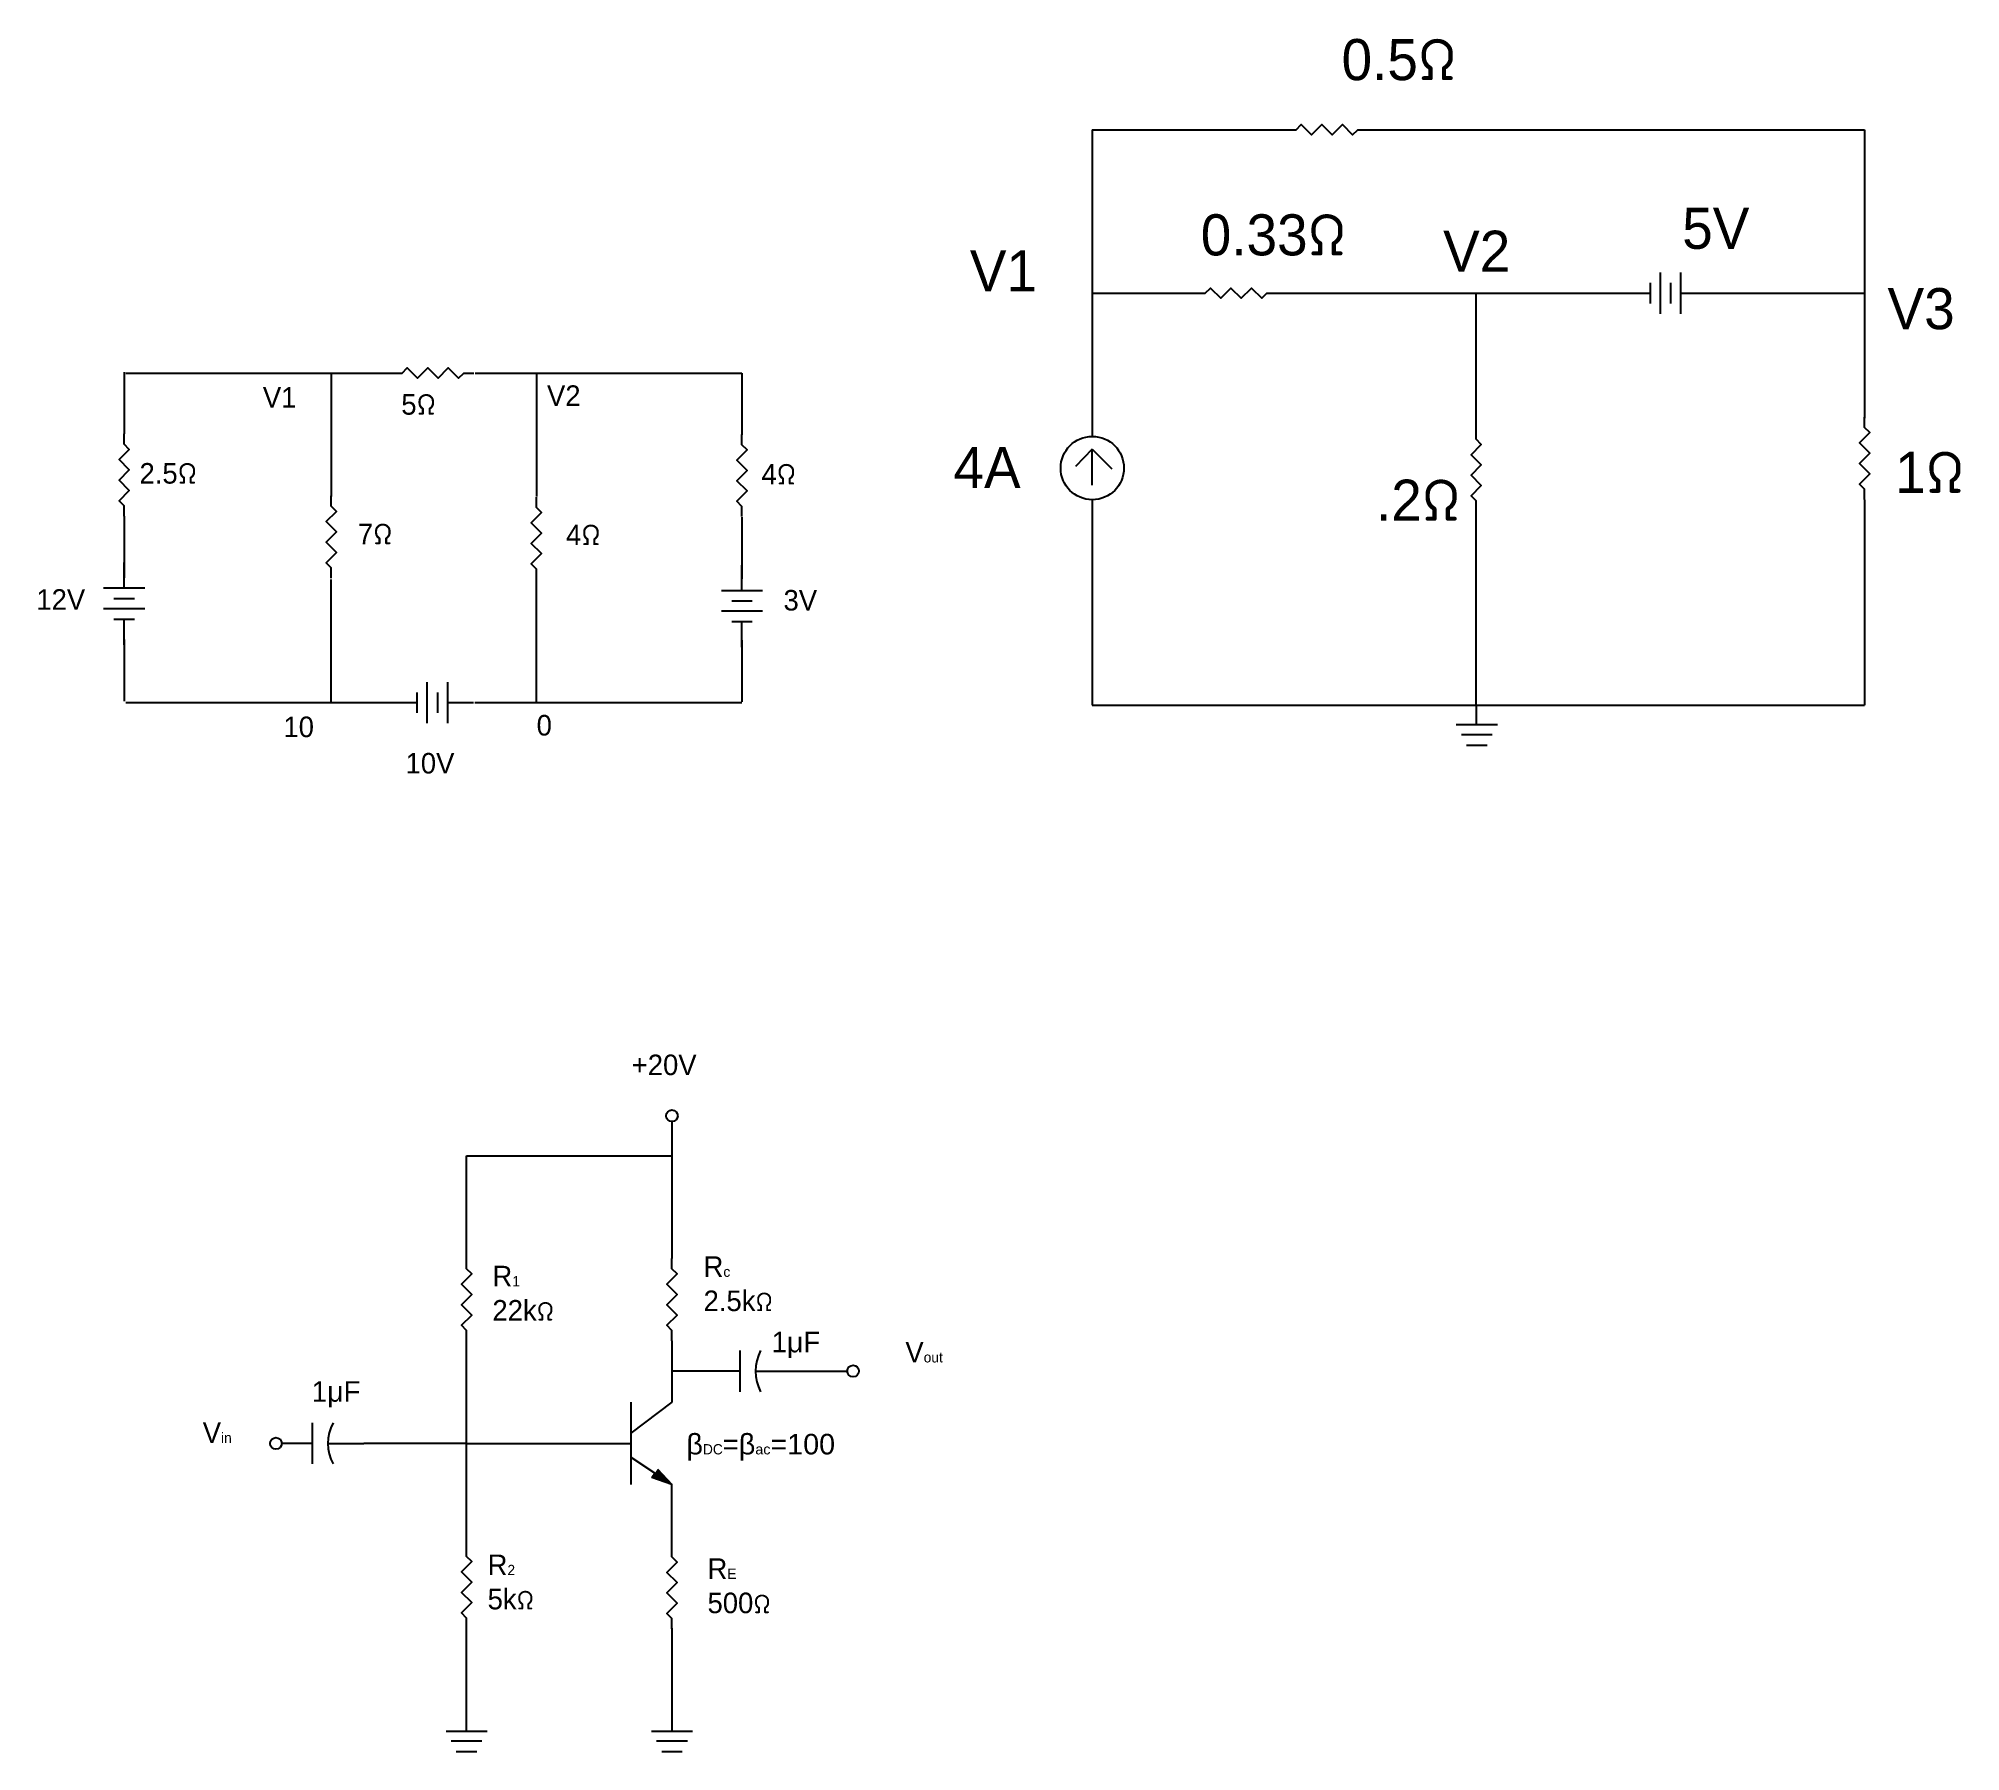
# Model space of a CAD drawing. Header units: inches. Extents: x 3.93 to 13.29, y -1.52 to 6.81.
import ezdxf

# ---------------------------------------------------------------- set-up
doc = ezdxf.new("R2010")
doc.units = ezdxf.units.IN
doc.header["$MEASUREMENT"] = 0
doc.layers.get('0').update_dxf_attribs({"true_color": 0xe7f0ff})

# ---------------------------------------------------------------- blocks, each defined once
blk = doc.blocks.new('Battery')
at = {"color": 7}
for p, q in [((0.175, -0.1), (0.175, 0.1)), ((0.275, -0.1), (0.275, 0.1)), ((0, 0), (0.125, 0)), ((0.125, 0.05), (0.125, -0.05)), ((0.225, 0.05), (0.225, -0.05)), ((0.275, 0), (0.4, 0))]:
    blk.add_line(p, q, dxfattribs=at)
blk = doc.blocks.new('Resistor')
at = {"color": 7}
blk.add_lwpolyline([(0, 0), (0.05, 0), (0.075, 0.025), (0.125, -0.025), (0.175, 0.025), (0.225, -0.025), (0.275, 0.025), (0.325, -0.025), (0.35, 0), (0.4, 0)], dxfattribs=at)
blk = doc.blocks.new('Ground')
at = {"color": 7}
for p, q in [((-0.1, 0), (0.1, 0)), ((0.075, -0.05), (-0.075, -0.05)), ((-0.05, -0.1), (0.05, -0.1))]:
    blk.add_line(p, q, dxfattribs=at)
blk = doc.blocks.new('Capacitor')
at = {"color": 7}
for p, q in [((0.15, -0.1), (0.15, 0.1)), ((0.15, 0), (0, 0)), ((0.225, 0), (0.4, 0))]:
    blk.add_line(p, q, dxfattribs=at)
blk.add_arc((0.4375, 0), 0.2125, 151.9275, 208.0725, dxfattribs=at)
blk = doc.blocks.new('Transistor - NPN')
at = {"color": 7}
for p, q in [((0.199999, 0.2), (0.199999, -0.2)), ((0.399999, 0.2), (0.199999, 0.05)), ((0, 0), (0.199999, 0)), ((0.316132, -0.145536), (0.201153, -0.069033)), ((0.302516, -0.166503), (0.316132, -0.145536)), ((0.399999, -0.2), (0.302516, -0.166503)), ((0.329748, -0.124569), (0.399999, -0.2))]:
    blk.add_line(p, q, dxfattribs=at)
blk.add_solid([(0.302516, -0.166503), (0.399999, -0.2), (0.329748, -0.124569)], dxfattribs=at)

msp = doc.modelspace()

# ---------------------------------------------------------------- linework, layer by layer
for p, q in [((9.0624, 6.3697), (10.0553, 6.3697)), ((9.0624, 6.3697), (9.0624, 5.8697)), ((10.3624, 6.3697), (11.3624, 6.3697)), ((11.3624, 6.3697), (12.8236, 6.3697)), ((12.8236, 6.3697), (12.8236, 5.8694)), ((9.0624, 5.8697), (9.0624, 4.8773)), ((12.8236, 5.8694), (12.8236, 4.9656)), ((9.0624, 5.575), (9.5624, 5.575)), ((9.963, 5.5746), (11.6598, 5.5746)), ((10.9321, 4.8697), (10.9321, 5.5746)), ((12.0541, 5.5747), (12.8236, 5.5747)), ((4.3481, 5.1893), (4.3481, 4.8893)), ((4.3567, 5.1849), (5.3567, 5.1849)), ((5.3567, 5.1849), (5.6567, 5.1849)), ((5.3567, 5.1849), (5.3567, 4.5849)), ((6.0567, 5.1849), (6.3567, 5.1849)), ((6.3567, 5.1849), (7.3567, 5.1849)), ((6.3567, 5.1849), (6.3567, 4.5849)), ((7.3567, 5.1849), (7.3567, 4.8849)), ((9.0628, 4.8145), (8.9801, 4.7317)), ((9.0628, 4.6404), (9.0628, 4.8145)), ((9.0628, 4.8145), (9.1584, 4.7189)), ((9.0624, 4.5697), (9.0624, 3.5697)), ((10.9321, 3.5697), (10.9321, 4.5501)), ((12.8236, 4.5694), (12.8236, 3.5694)), ((4.3481, 4.4893), (4.3481, 4.1893)), ((7.3567, 4.4849), (7.3567, 4.1849)), ((5.3559, 3.5816), (5.3559, 4.1816)), ((6.3559, 3.5816), (6.3559, 4.1816)), ((4.3481, 3.8893), (4.3481, 3.5893)), ((7.3567, 3.8849), (7.3567, 3.5849)), ((4.3559, 3.5816), (5.3559, 3.5816)), ((5.3559, 3.5816), (5.6559, 3.5816)), ((6.0559, 3.5816), (6.3559, 3.5816)), ((6.3559, 3.5816), (7.3559, 3.5816)), ((9.0624, 3.5697), (10.9321, 3.5697)), ((10.9321, 3.5697), (12.8236, 3.5697)), ((10.9321, 3.5697), (10.9321, 3.475)), ((7.0157, 1.5422), (7.0157, 0.8756)), ((6.0157, 0.8756), (6.0157, 1.3756)), ((6.0157, 1.3756), (7.0157, 1.3756)), ((6.0157, -0.0244), (6.0157, 0.4756)), ((7.0157, 0.4756), (7.0157, 0.1755)), ((7.1976, 0.327), (7.0157, 0.327)), ((7.5976, 0.327), (7.8697, 0.327)), ((7.8737, 0.327), (7.8737, 0.327)), ((6.0157, -0.0244), (5.5157, -0.0244)), ((6.0157, -0.5244), (6.0157, -0.0244)), ((6.0157, -0.0244), (6.7893, -0.0244)), ((7.016, -0.5273), (7.0157, -0.2245)), ((6.0157, -1.4244), (6.0157, -0.9244)), ((7.0157, -0.9244), (7.0157, -1.4244))]:
    msp.add_line(p, q)
for centre, radius in [((9.0628, 4.7232), 0.1541), ((7.0157, 1.5704), 0.0282), ((7.8978, 0.3277), 0.0282), ((5.0874, -0.0245), 0.0282)]:
    msp.add_circle(centre, radius)

# ---------------------------------------------------------------- block references
for name, p in [('Resistor', (10.0056, 6.37)), ('Battery', (11.6541, 5.5747)), ('Resistor', (9.563, 5.5746)), ('Resistor', (5.6518, 5.1855)), ('Battery', (5.6488, 3.5815)), ('Ground', (10.9352, 3.475)), ('Capacitor', (7.1976, 0.327)), ('Transistor - NPN', (6.6157, -0.0245)), ('Capacitor', (5.1157, -0.0244)), ('Ground', (6.0157, -1.4244)), ('Ground', (7.0157, -1.4244))]:
    msp.add_blockref(name, p)
at = {"rotation": 90}
for name, p in [('Resistor', (12.8236, 4.5706)), ('Resistor', (4.3481, 4.4893)), ('Resistor', (7.3568, 4.4869)), ('Resistor', (10.932, 4.5135)), ('Resistor', (5.3567, 4.1876)), ('Resistor', (6.3559, 4.1816)), ('Battery', (4.3481, 3.8632)), ('Battery', (7.3567, 3.8513)), ('Resistor', (6.0157, 0.4756)), ('Resistor', (7.0157, 0.4756)), ('Resistor', (6.0157, -0.9244)), ('Resistor', (7.016, -0.9273))]:
    msp.add_blockref(name, p, dxfattribs=at)

# ---------------------------------------------------------------- texts
at = {"char_height": 0.2, "attachment_point": 1}
for s, insert in [('0.5{\\fISOCPEUR|b0|i0|c0|p34;Ω}', (10.2766, 6.8115)), ('0.33{\\fISOCPEUR|b0|i0|c0|p34;Ω}', (9.5908, 5.9585)), ('5V', (11.9353, 5.9904)), ('V2', (10.771, 5.8788)), ('V1', (8.4664, 5.7831)), ('V3', (12.9352, 5.5993)), ('4A', (8.3867, 4.8257)), ('1{\\fISOCPEUR|b0|i0|c0|p34;Ω}', (12.972, 4.8025)), ('.2{\\fISOCPEUR|b0|i0|c0|p34;Ω}', (10.4441, 4.667))]:
    msp.add_mtext(s, dxfattribs=dict(at, insert=insert))
at = {"char_height": 0.1, "attachment_point": 1}
for s, insert, width in [('V1', (5.0236, 5.1171), 0.096946), ('5{\\fISOCPEUR|b1|i0|c0|p34;Ω}', (5.6978, 5.0832), 0.066099), ('V2', (6.4073, 5.1259), 0.096946), ('2.5{\\fISOCPEUR|b1|i0|c0|p34;Ω}', (4.4229, 4.7476), 0.066099), ('4{\\fISOCPEUR|b1|i0|c0|p34;Ω}', (7.4516, 4.7433), 0.066099), ('7{\\fISOCPEUR|b1|i0|c0|p34;Ω}', (5.4863, 4.4524), 0.066099), ('4{\\fISOCPEUR|b1|i0|c0|p34;Ω}', (6.4998, 4.448), 0.066099), ('12V', (3.9206, 4.1335), 0.096946), ('3V', (7.5591, 4.1299), 0.096946), ('10', (5.1238, 3.5135), 0.066099), ('0', (6.3568, 3.5214), 0.066099), ('10V', (5.7185, 3.3365), 0.096946), ('+20V', (6.8199, 1.8683), 0.066099), ('R{\\H0.5x;c}\\P2.5k{\\fISOCPEUR|b1|i0|c0|p34;\\H0.9x;Ω}', (7.1697, 0.8863), 0.066099), ('R{\\H0.5x;1}\\P22k{\\fISOCPEUR|b1|i0|c0|p34;\\H0.9x;Ω}', (6.1414, 0.8401), 0.066099), ('1{\\fArial|b0|i0|c0|p34;μ}F', (7.5011, 0.5189), 0.066099), ('V{\\H0.5x;out}', (8.1525, 0.4697), 0.066099), ('1{\\fArial|b0|i0|c0|p34;μ}F', (5.2619, 0.2784), 0.066099), ('V{\\H0.5x;in}', (4.7308, 0.0778), 0.066099), ('{\\fArial|b0|i0|c0|p34;β\\Ftxt|c0;\\H0.5x;DC}={\\fArial|b0|i0|c0|p34;β\\H0.5x;ac\\H2x;=100}', (7.0864, 0.022), 0.066099), ('R{\\H0.5x;2}\\P5k{\\fISOCPEUR|b1|i0|c0|p34;\\H0.9x;Ω}', (6.1181, -0.5656), 0.066099), ('R{\\H0.5x;E}\\P500{\\fISOCPEUR|b1|i0|c0|p34;\\H0.9x;Ω}', (7.1889, -0.5842), 0.066099)]:
    msp.add_mtext(s, dxfattribs=dict(at, insert=insert, width=width))

doc.saveas('drawing.dxf')
